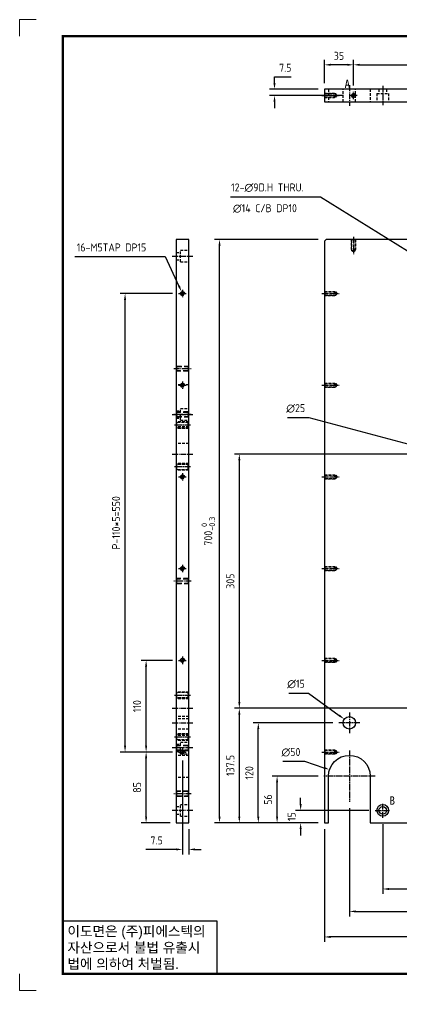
# Model space of a CAD drawing. Header units: millimetres. Extents: x 282 to 14566, y -4134 to 5341.
# Drawn here: x 3709 to 4167, y -1666 to -501 of the extents above; entities that cross this region are included whole.
import ezdxf
from ezdxf.enums import TextEntityAlignment as Align

# ---------------------------------------------------------------- set-up
doc = ezdxf.new("R2010")
doc.units = ezdxf.units.MM
for name, pattern in [('CENTER', [50.8, 31.75, -6.35, 6.35, -6.35]), ('CENTER1', [10, 7, -1, 1, -1]), ('HIDDEN', [9.525, 6.35, -3.175]), ('HIDDEN2', [4.7625, 3.175, -1.5875])]:
    doc.linetypes.add(name, pattern=pattern)
doc.layers.add('FORMAT-1', color=7, linetype='Continuous')
doc.layers.add('THIN', color=3, linetype='Continuous')
doc.styles.add('h1', font='')
doc.styles.add('HAN', font='')
doc.styles.get("Standard").update_dxf_attribs({"font": 'ISOCP.SHX', "bigfont": 'WHGTXT.SHX'})
doc.styles.get('h1').set_extended_font_data('New Gulim')
doc.styles.get('HAN').set_extended_font_data('GulimChe')
doc.dimstyles.new('PS-3', dxfattribs={"dimscale": 3, "dimtxt": 3.2, "dimasz": 2.5, "dimexe": 2, "dimexo": 2.5, "dimgap": 2, "dimtad": 1, "dimtoh": 1, "dimrnd": 0.05, "dimzin": 12, "dimdsep": 46, "dimtxsty": 'Standard', "dimcen": 0, "dimclrt": 2, "dimazin": 3, "dimtfac": 1, "dimtofl": 0, "dimtmove": 0, "dimatfit": 3, "dimfxl": 0, "dimtolj": 1, "dimtzin": 0, "dimarcsym": 0})

# ---------------------------------------------------------------- blocks, each defined once
blk = doc.blocks.new('A$C763D30CA')
at = {"color": 250, "linetype": 'CENTER1'}
for p, q in [((-303, 18), (-303, -3)), ((-153, -3), (-153, 18)), ((-3, -3), (-3, 18))]:
    blk.add_line(p, q, dxfattribs=at)
at = {"color": 250, "linetype": 'HIDDEN'}
for points in [[(-306, 15), (-305.5, 14.5), (-300.5, 14.5), (-300, 15)], [(-305.5, 14.5), (-305.5, 0.5)], [(-300.5, 0.5), (-300.5, 14.5)], [(-156, 15), (-155.5, 14.5), (-150.5, 14.5), (-150, 15)], [(-155.5, 0.5), (-155.5, 14.5)], [(-150.5, 14.5), (-150.5, 0.5)], [(-6, 15), (-5.5, 14.5), (-0.5, 14.5), (0, 15)], [(-5.5, 0.5), (-5.5, 14.5)], [(-0.5, 14.5), (-0.5, 0.5)], [(-306, 0), (-305.5, 0.5), (-300.5, 0.5), (-300, 0)], [(-156, 0), (-155.5, 0.5), (-150.5, 0.5), (-150, 0)], [(-6, 0), (-5.5, 0.5), (-0.5, 0.5), (0, 0)]]:
    blk.add_lwpolyline(points, dxfattribs=at)
at = {"layer": 'THIN', "color": 250, "linetype": 'HIDDEN'}
for points in [[(-306, 15), (-306, 0)], [(-300, 0), (-300, 15)], [(-156, 0), (-156, 15)], [(-150, 15), (-150, 0)], [(-6, 0), (-6, 15)], [(0, 15), (0, 0)]]:
    blk.add_lwpolyline(points, dxfattribs=at)
blk = doc.blocks.new('A$C4F3D6082')
at = {"linetype": 'HIDDEN2'}
for p, q in [((0, 515), (15, 515)), ((0, 465), (15, 465)), ((0, 454.5), (5, 454.5)), ((5, 457), (5, 443)), ((5, 457), (15, 457)), ((0, 445.5), (5, 445.5)), ((5, 443), (15, 443)), ((5, 362), (5, 348)), ((5, 362), (15, 362)), ((0, 359.5), (5, 359.5)), ((0, 350.5), (5, 350.5)), ((5, 348), (15, 348)), ((0, 264.5), (5, 264.5)), ((5, 253), (5, 267)), ((5, 267), (15, 267)), ((0, 255.5), (5, 255.5)), ((5, 253), (15, 253)), ((0, 169.5), (5, 169.5)), ((5, 158), (5, 172)), ((5, 172), (15, 172)), ((0, 160.5), (5, 160.5)), ((5, 158), (15, 158)), ((0, 74.5), (5, 74.5)), ((5, 63), (5, 77)), ((5, 77), (15, 77)), ((0, 65.5), (5, 65.5)), ((5, 63), (15, 63)), ((15, 55), (0, 55)), ((15, 5), (0, 5))]:
    blk.add_line(p, q, dxfattribs=at)
at = {"color": 1, "linetype": 'CENTER1'}
for p, q in [((7.5, 523), (7.5, 502.2)), ((7.5, 480.5), (7.5, 489.5)), ((12, 485), (3, 485)), ((-4, 450), (19, 450)), ((-4, 410), (19, 410)), ((-5, 375), (20, 375)), ((-4, 355), (19, 355)), ((17, 300, 0), (-2, 300, 0)), ((-4, 260), (19, 260)), ((17, 220, 0), (-2, 220, 0)), ((7.5, 180.5), (7.5, 189.5)), ((12, 185), (3, 185)), ((-4, 165), (19, 165)), ((-5, 145), (20, 145)), ((-4, 110), (19, 110)), ((-4, 70), (19, 70)), ((12, 35), (3, 35)), ((7.5, 30.5), (7.5, 39.5)), ((7.5, -3), (7.5, 17.8))]:
    blk.add_line(p, q, dxfattribs=at)
at = {"color": 2, "linetype": 'HIDDEN2'}
for p, q in [((10, 508), (5, 508)), ((9.6, 506.4), (5.4, 506.4)), ((0, 414.5), (5, 414.5)), ((5, 403), (5, 417)), ((5, 417), (15, 417)), ((0, 405.5), (5, 405.5)), ((5, 403), (15, 403)), ((15, 387.5), (0, 387.5)), ((15, 362.5), (0, 362.5)), ((15, 304, 0), (0, 304, 0)), ((14.3, 303.3, 0), (0.7, 303.3, 0)), ((15, 296, 0), (0, 296, 0)), ((15, 292.5), (0, 292.5)), ((14.3, 296.7, 0), (0.7, 296.7, 0)), ((15, 263), (0, 263)), ((15, 257), (0, 257)), ((15, 227.5), (0, 227.5)), ((15, 224, 0), (0, 224, 0)), ((14.3, 223.3, 0), (0.7, 223.3, 0)), ((15, 216, 0), (0, 216, 0)), ((14.3, 216.7, 0), (0.7, 216.7, 0)), ((15, 157.5), (0, 157.5)), ((15, 132.5), (0, 132.5)), ((5, 103), (5, 117)), ((5, 117), (15, 117)), ((0, 114.5), (5, 114.5)), ((0, 105.5), (5, 105.5)), ((5, 103), (15, 103)), ((10, 12), (5, 12)), ((9.6, 13.6), (5.4, 13.6))]:
    blk.add_line(p, q, dxfattribs=at)
at = {"color": 6, "linetype": 'CENTER1'}
for p, q in [((-5, 490), (20, 490)), ((-5, 30), (20, 30))]:
    blk.add_line(p, q, dxfattribs=at)
at = {"color": 6, "linetype": 'HIDDEN2'}
for p, q in [((15, 497.5), (0, 497.5)), ((15, 482.5), (0, 482.5)), ((15, 37.5), (0, 37.5)), ((15, 22.5), (0, 22.5))]:
    blk.add_line(p, q, dxfattribs=at)
at = {"color": 1, "linetype": 'CENTER', "ltscale": 3}
for p, q in [((7.5, 330.5), (7.5, 339.5)), ((12, 335), (3, 335))]:
    blk.add_line(p, q, dxfattribs=at)
at = {"color": 3, "linetype": 'CENTER1'}
for p, q in [((-5, 280), (20, 280)), ((-5, 240), (20, 240))]:
    blk.add_line(p, q, dxfattribs=at)
at = {"color": 3, "linetype": 'HIDDEN2'}
for p, q in [((0, 284.5), (5, 284.5)), ((5, 273), (5, 287)), ((5, 287), (15, 287)), ((0, 275.5), (5, 275.5)), ((5, 273), (15, 273)), ((5, 233), (5, 247)), ((5, 247), (15, 247)), ((0, 244.5), (5, 244.5)), ((0, 235.5), (5, 235.5)), ((5, 233), (15, 233))]:
    blk.add_line(p, q, dxfattribs=at)
at = {"color": 30}
blk.add_lwpolyline([(0, 0), (0, 520), (15, 520), (15, 0)], close=True, dxfattribs=at)
at = {"color": 2, "linetype": 'HIDDEN2'}
for points in [[(5.4, 507.2), (5, 508), (5, 520)], [(10, 520), (9.6, 519.6), (5.4, 519.6), (5, 520)], [(9.6, 519.6), (9.6, 506.4), (7.5, 505.2), (5.4, 506.4), (5.4, 519.6)], [(10, 520), (10, 508), (9.6, 507.2)], [(5.4, 12.7), (5, 12), (5, 0)], [(9.6, 0.4), (9.6, 13.6), (7.5, 14.8), (5.4, 13.6), (5.4, 0.4)], [(10, 0), (10, 12), (9.6, 12.7)], [(10, 0), (9.6, 0.4), (5.4, 0.4), (5, 0)]]:
    blk.add_lwpolyline(points, dxfattribs=at)
at = {"color": 2, "linetype": 'HIDDEN2', "elevation": 0}
for points in [[(0, 296), (0.7, 296.7), (0.7, 303.3), (0, 304)], [(15, 296), (14.3, 296.7), (14.3, 303.3), (15, 304)], [(0, 216), (0.7, 216.7), (0.7, 223.3), (0, 224)], [(15, 216), (14.3, 216.7), (14.3, 223.3), (15, 224)]]:
    blk.add_lwpolyline(points, dxfattribs=at)
at = {"color": 3}
for centre in [(7.5, 485), (7.5, 335), (7.5, 185), (7.5, 35)]:
    blk.add_circle(centre, 2.1, dxfattribs=at)
for centre in [(7.5, 485), (7.5, 335), (7.5, 185), (7.5, 35)]:
    blk.add_arc(centre, 2.5, 345.409, 285.034)
at = {"xscale": -1, "rotation": 90}
blk.add_blockref('A$C763D30CA', (15, 107), dxfattribs=at)
at = {"color": 2, "style": 'HAN'}
for p in [(-1.5, 489.3), (-1.5, 339.3), (-1.5, 189.3), (-1.5, 39.3)]:
    blk.add_text('A', height=10, rotation=90, dxfattribs=at).set_placement(p)
blk = doc.blocks.new('*D1329')
at = {"color": 0, "lineweight": -2, "ltscale": 10}
for p, q in [((3961.9, -713.3), (4069.9, -713.3)), ((4069.9, -713.3), (4174.4, -778.2))]:
    blk.add_line(p, q, dxfattribs=at)
at = {"color": 0, "ltscale": 10}
blk.add_solid([(4175.1, -777.1), (4173.8, -779.2), (4180.8, -782.1)], dxfattribs=at)
at = {"layer": 'DEFPOINTS', "color": 0, "ltscale": 10}
for p in [(4180.8, -782.1), (4188.5, -786.9)]:
    blk.add_point(p, dxfattribs=at)
at = {"color": 2, "ltscale": 10, "insert": (4006.3, -702.4), "char_height": 9.6, "attachment_point": 5}
blk.add_mtext('\\A1;12-∅9D.H THRU.', dxfattribs=at)
blk = doc.blocks.new('*D1332')
at = {"color": 0, "lineweight": -2, "ltscale": 10}
for p, q in [((4144.6, -1466), (4144.6, -1549.8)), ((4524.6, -1466), (4524.6, -1549.8)), ((4152.1, -1543.8), (4517.1, -1543.8))]:
    blk.add_line(p, q, dxfattribs=at)
at = {"color": 0, "ltscale": 10}
for points in [[(4152.1, -1542.6), (4152.1, -1545.1), (4144.6, -1543.8)], [(4517.1, -1542.6), (4517.1, -1545.1), (4524.6, -1543.8)]]:
    blk.add_solid(points, dxfattribs=at)
at = {"layer": 'DEFPOINTS', "color": 0, "ltscale": 10}
for p in [(4144.6, -1458.5), (4524.6, -1458.5), (4524.6, -1543.8)]:
    blk.add_point(p, dxfattribs=at)
at = {"color": 2, "ltscale": 10, "insert": (4334.6, -1533), "char_height": 9.6, "attachment_point": 5}
blk.add_mtext('\\A1;380', dxfattribs=at)
blk = doc.blocks.new('*D1333')
at = {"color": 0, "lineweight": -2, "ltscale": 10}
for p, q in [((4074.6, -1472), (4074.6, -1607.4)), ((4594.6, -1472), (4594.6, -1607.4)), ((4587.1, -1601.4), (4082.1, -1601.4))]:
    blk.add_line(p, q, dxfattribs=at)
at = {"color": 0, "ltscale": 10}
for points in [[(4082.1, -1600.1), (4082.1, -1602.6), (4074.6, -1601.4)], [(4587.1, -1600.1), (4587.1, -1602.6), (4594.6, -1601.4)]]:
    blk.add_solid(points, dxfattribs=at)
at = {"layer": 'DEFPOINTS', "color": 0, "ltscale": 10}
for p in [(4074.6, -1464.5), (4594.6, -1464.5), (4074.6, -1601.4)]:
    blk.add_point(p, dxfattribs=at)
at = {"color": 2, "ltscale": 10, "insert": (4334.6, -1587.9), "char_height": 9.6, "attachment_point": 5}
blk.add_mtext('\\A1;520{\\H6.720000;\\S 0^ -0.3;}', dxfattribs=at)
blk = doc.blocks.new('*D1334')
at = {"color": 0, "lineweight": -2, "ltscale": 10}
for p, q in [((4046.1, -1442), (4046.1, -1434.5)), ((4128.1, -1449.5), (4040.1, -1449.5)), ((4067.1, -1464.5), (4040.1, -1464.5)), ((4046.1, -1472), (4046.1, -1479.5))]:
    blk.add_line(p, q, dxfattribs=at)
at = {"color": 0, "ltscale": 10}
for points in [[(4044.9, -1442), (4047.4, -1442), (4046.1, -1449.5)], [(4044.9, -1472), (4047.4, -1472), (4046.1, -1464.5)]]:
    blk.add_solid(points, dxfattribs=at)
at = {"layer": 'DEFPOINTS', "color": 0, "ltscale": 10}
for p in [(4135.6, -1449.5), (4046.1, -1464.5), (4074.6, -1464.5)]:
    blk.add_point(p, dxfattribs=at)
at = {"color": 2, "ltscale": 10, "insert": (4035.3, -1457), "char_height": 9.6, "attachment_point": 5, "rotation": 90}
blk.add_mtext('\\A1;15', dxfattribs=at)
blk = doc.blocks.new('*D1335')
at = {"color": 0, "lineweight": -2, "ltscale": 10}
for p, q in [((4067.1, -1408.5), (4011.9, -1408.5)), ((4017.9, -1457), (4017.9, -1416)), ((4067.1, -1464.5), (4011.9, -1464.5))]:
    blk.add_line(p, q, dxfattribs=at)
at = {"color": 0, "ltscale": 10}
for points in [[(4016.6, -1416), (4019.1, -1416), (4017.9, -1408.5)], [(4016.6, -1457), (4019.1, -1457), (4017.9, -1464.5)]]:
    blk.add_solid(points, dxfattribs=at)
at = {"layer": 'DEFPOINTS', "color": 0, "ltscale": 10}
for p in [(4017.9, -1408.5), (4074.6, -1408.5), (4074.6, -1464.5)]:
    blk.add_point(p, dxfattribs=at)
at = {"color": 2, "ltscale": 10, "insert": (4007.1, -1436.5), "char_height": 9.6, "attachment_point": 5, "rotation": 90}
blk.add_mtext('\\A1;56', dxfattribs=at)
blk = doc.blocks.new('*D1336')
at = {"color": 0, "lineweight": -2, "ltscale": 10}
for p, q in [((4084.6, -1344.5), (3989.3, -1344.5)), ((3995.3, -1457), (3995.3, -1352)), ((4067.1, -1464.5), (3989.3, -1464.5))]:
    blk.add_line(p, q, dxfattribs=at)
at = {"color": 0, "ltscale": 10}
for points in [[(3994.1, -1352), (3996.6, -1352), (3995.3, -1344.5)], [(3994.1, -1457), (3996.6, -1457), (3995.3, -1464.5)]]:
    blk.add_solid(points, dxfattribs=at)
at = {"layer": 'DEFPOINTS', "color": 0, "ltscale": 10}
for p in [(3995.3, -1344.5), (4092.1, -1344.5), (4074.6, -1464.5)]:
    blk.add_point(p, dxfattribs=at)
at = {"color": 2, "ltscale": 10, "insert": (3984.5, -1404.5), "char_height": 9.6, "attachment_point": 5, "rotation": 90}
blk.add_mtext('\\A1;120', dxfattribs=at)
blk = doc.blocks.new('*D1337')
at = {"color": 0, "lineweight": -2, "ltscale": 10}
for p, q in [((4194.6, -1327), (3966.6, -1327)), ((3972.6, -1457), (3972.6, -1334.5)), ((4067.1, -1464.5), (3966.6, -1464.5))]:
    blk.add_line(p, q, dxfattribs=at)
at = {"color": 0, "ltscale": 10}
for points in [[(3971.3, -1334.5), (3973.8, -1334.5), (3972.6, -1327)], [(3971.3, -1457), (3973.8, -1457), (3972.6, -1464.5)]]:
    blk.add_solid(points, dxfattribs=at)
at = {"layer": 'DEFPOINTS', "color": 0, "ltscale": 10}
for p in [(3972.6, -1327), (4202.1, -1327), (4074.6, -1464.5)]:
    blk.add_point(p, dxfattribs=at)
at = {"color": 2, "ltscale": 10, "insert": (3961.8, -1395.7), "char_height": 9.6, "attachment_point": 5, "rotation": 90}
blk.add_mtext('\\A1;137.5', dxfattribs=at)
blk = doc.blocks.new('*D1338')
at = {"color": 0, "lineweight": -2, "ltscale": 10}
for p, q in [((4067.1, -764.5), (3942.8, -764.5)), ((3948.8, -1457), (3948.8, -772)), ((4067.1, -1464.5), (3942.8, -1464.5))]:
    blk.add_line(p, q, dxfattribs=at)
at = {"color": 0, "ltscale": 10}
for points in [[(3947.6, -772), (3950.1, -772), (3948.8, -764.5)], [(3947.6, -1457), (3950.1, -1457), (3948.8, -1464.5)]]:
    blk.add_solid(points, dxfattribs=at)
at = {"layer": 'DEFPOINTS', "color": 0, "ltscale": 10}
for p in [(3948.8, -764.5), (4074.6, -764.5), (4074.6, -1464.5)]:
    blk.add_point(p, dxfattribs=at)
at = {"color": 2, "ltscale": 10, "insert": (3935.3, -1114.5), "char_height": 9.6, "attachment_point": 5, "rotation": 90}
blk.add_mtext('\\A1;700{\\H6.720000;\\S 0^ -0.3;}', dxfattribs=at)
blk = doc.blocks.new('*D1339')
at = {"color": 0, "lineweight": -2, "ltscale": 10}
for p, q in [((4104.6, -1446.8), (4104.6, -1576.7)), ((4564.6, -1446.8), (4564.6, -1576.7)), ((4112.1, -1570.7), (4557.1, -1570.7))]:
    blk.add_line(p, q, dxfattribs=at)
at = {"color": 0, "ltscale": 10}
for points in [[(4112.1, -1569.5), (4112.1, -1572), (4104.6, -1570.7)], [(4557.1, -1569.5), (4557.1, -1572), (4564.6, -1570.7)]]:
    blk.add_solid(points, dxfattribs=at)
at = {"layer": 'DEFPOINTS', "color": 0, "ltscale": 10}
for p in [(4104.6, -1439.3), (4564.6, -1439.3), (4564.6, -1570.7)]:
    blk.add_point(p, dxfattribs=at)
at = {"color": 2, "ltscale": 10, "insert": (4334.6, -1559.9), "char_height": 9.6, "attachment_point": 5}
blk.add_mtext('\\A1;460', dxfattribs=at)
blk = doc.blocks.new('*D1341')
at = {"color": 0, "lineweight": -2, "ltscale": 10}
for p, q in [((4024.9, -1390.6), (4050.7, -1390.6)), ((4050.7, -1390.6), (4073.8, -1398.3))]:
    blk.add_line(p, q, dxfattribs=at)
at = {"color": 0, "ltscale": 10}
blk.add_solid([(4074.2, -1397.1), (4073.4, -1399.5), (4080.9, -1400.6)], dxfattribs=at)
at = {"layer": 'DEFPOINTS', "color": 0, "ltscale": 10}
for p in [(4080.9, -1400.6), (4128.4, -1416.4)]:
    blk.add_point(p, dxfattribs=at)
at = {"color": 2, "ltscale": 10, "insert": (4034.5, -1379.8), "char_height": 9.6, "attachment_point": 5}
blk.add_mtext('\\A1;∅50', dxfattribs=at)
blk = doc.blocks.new('*D1342')
at = {"color": 0, "lineweight": -2, "ltscale": 10}
for p, q in [((4031.8, -1308.7), (4055.5, -1308.7)), ((4055.5, -1308.7), (4092.5, -1335.7))]:
    blk.add_line(p, q, dxfattribs=at)
at = {"color": 0, "ltscale": 10}
blk.add_solid([(4093.2, -1334.7), (4091.8, -1336.7), (4098.5, -1340.1)], dxfattribs=at)
at = {"layer": 'DEFPOINTS', "color": 0, "ltscale": 10}
for p in [(4098.5, -1340.1), (4110.7, -1348.9)]:
    blk.add_point(p, dxfattribs=at)
at = {"color": 2, "ltscale": 10, "insert": (4040.6, -1297.9), "char_height": 9.6, "attachment_point": 5}
blk.add_mtext('\\A1;∅15', dxfattribs=at)
blk = doc.blocks.new('*D1343')
at = {"color": 0, "lineweight": -2}
for p, q in [((4194.6, -1022), (3966.6, -1022)), ((3972.6, -1319.5), (3972.6, -1029.5)), ((4194.6, -1327), (3966.6, -1327))]:
    blk.add_line(p, q, dxfattribs=at)
at = {"color": 0}
for points in [[(3971.3, -1029.5), (3973.8, -1029.5), (3972.6, -1022)], [(3971.3, -1319.5), (3973.8, -1319.5), (3972.6, -1327)]]:
    blk.add_solid(points, dxfattribs=at)
at = {"layer": 'DEFPOINTS', "color": 0}
for p in [(3972.6, -1022), (4202.1, -1022), (4202.1, -1327)]:
    blk.add_point(p, dxfattribs=at)
at = {"color": 2, "insert": (3961.8, -1174.5), "char_height": 9.6, "attachment_point": 5, "rotation": 90}
blk.add_mtext('\\A1;305', dxfattribs=at)
blk = doc.blocks.new('*D1358')
at = {"color": 0, "lineweight": -2}
for p, q in [((4030.4, -978), (4056, -978)), ((4056, -978), (4200.3, -1016.8))]:
    blk.add_line(p, q, dxfattribs=at)
at = {"color": 0}
blk.add_solid([(4200.6, -1015.6), (4200, -1018), (4207.6, -1018.7)], dxfattribs=at)
at = {"layer": 'DEFPOINTS', "color": 0}
for p in [(4207.6, -1018.7), (4231.7, -1025.2)]:
    blk.add_point(p, dxfattribs=at)
at = {"color": 2, "insert": (4040.2, -967.2), "char_height": 9.6, "attachment_point": 5}
blk.add_mtext('\\A1;∅25', dxfattribs=at)
blk = doc.blocks.new('*D1360')
at = {"color": 0, "lineweight": -2, "ltscale": 10}
for p, q in [((4074.6, -576.8), (4074.6, -549)), ((4102.1, -555), (4082.1, -555)), ((4109.6, -579.8), (4109.6, -549))]:
    blk.add_line(p, q, dxfattribs=at)
at = {"color": 0, "ltscale": 10}
for points in [[(4082.1, -553.7), (4082.1, -556.2), (4074.6, -555)], [(4102.1, -553.7), (4102.1, -556.2), (4109.6, -555)]]:
    blk.add_solid(points, dxfattribs=at)
at = {"layer": 'DEFPOINTS', "color": 0, "ltscale": 10}
for p in [(4074.6, -555), (4074.6, -584.3), (4109.6, -587.3)]:
    blk.add_point(p, dxfattribs=at)
at = {"color": 2, "ltscale": 10, "insert": (4092.1, -544.2), "char_height": 9.6, "attachment_point": 5}
blk.add_mtext('\\A1;35', dxfattribs=at)
blk = doc.blocks.new('*D1361')
at = {"color": 0, "lineweight": -2, "ltscale": 10}
for p, q in [((4109.6, -579.8), (4109.6, -549)), ((4117.1, -555), (4252.1, -555)), ((4259.6, -579.8), (4259.6, -549))]:
    blk.add_line(p, q, dxfattribs=at)
at = {"color": 0, "ltscale": 10}
for points in [[(4117.1, -553.7), (4117.1, -556.2), (4109.6, -555)], [(4252.1, -553.7), (4252.1, -556.2), (4259.6, -555)]]:
    blk.add_solid(points, dxfattribs=at)
at = {"layer": 'DEFPOINTS', "color": 0, "ltscale": 10}
for p in [(4259.6, -555), (4109.6, -587.3), (4259.6, -587.3)]:
    blk.add_point(p, dxfattribs=at)
at = {"color": 2, "ltscale": 10, "insert": (4184.6, -544.2), "char_height": 9.6, "attachment_point": 5}
blk.add_mtext('\\A1;150', dxfattribs=at)
blk = doc.blocks.new('*D1364')
at = {"color": 0, "lineweight": -2, "ltscale": 10}
for p, q in [((4014.8, -576.8), (4014.8, -569.3)), ((4014.8, -569.3), (4034.6, -569.3)), ((4067.1, -584.3), (4008.8, -584.3)), ((4097.5, -591.8), (4008.8, -591.8)), ((4014.8, -599.3), (4014.8, -606.8))]:
    blk.add_line(p, q, dxfattribs=at)
at = {"color": 0, "ltscale": 10}
for points in [[(4013.5, -576.8), (4016, -576.8), (4014.8, -584.3)], [(4013.5, -599.3), (4016, -599.3), (4014.8, -591.8)]]:
    blk.add_solid(points, dxfattribs=at)
at = {"layer": 'DEFPOINTS', "color": 0, "ltscale": 10}
for p in [(4014.8, -584.3), (4074.6, -584.3), (4105, -591.8)]:
    blk.add_point(p, dxfattribs=at)
at = {"color": 2, "ltscale": 10, "insert": (4027.7, -558.5), "char_height": 9.6, "attachment_point": 5}
blk.add_mtext('\\A1;7.5', dxfattribs=at)
blk = doc.blocks.new('A$C0FF213CF')
at = {"color": 250, "linetype": 'CENTER1'}
for p, q in [((18, 513), (-3, 513)), ((-3, 458), (18, 458)), ((-3, 258), (18, 258)), ((-3, 58), (18, 58)), ((-3, 3), (18, 3))]:
    blk.add_line(p, q, dxfattribs=at)
at = {"color": 250, "linetype": 'HIDDEN'}
for points in [[(0, 516), (0.5, 515.5), (0.5, 510.5), (0, 510)], [(14.5, 515.5), (0.5, 515.5)], [(15, 516), (14.5, 515.5), (14.5, 510.5), (15, 510)], [(0.5, 510.5), (14.5, 510.5)], [(0, 461), (0.5, 460.5), (0.5, 455.5), (0, 455)], [(0.5, 460.5), (14.5, 460.5)], [(14.5, 455.5), (0.5, 455.5)], [(15, 461), (14.5, 460.5), (14.5, 455.5), (15, 455)], [(0, 261), (0.5, 260.5), (0.5, 255.5), (0, 255)], [(0.5, 260.5), (14.5, 260.5)], [(15, 261), (14.5, 260.5), (14.5, 255.5), (15, 255)], [(14.5, 255.5), (0.5, 255.5)], [(0, 61), (0.5, 60.5), (0.5, 55.5), (0, 55)], [(0.5, 60.5), (14.5, 60.5)], [(15, 61), (14.5, 60.5), (14.5, 55.5), (15, 55)], [(14.5, 55.5), (0.5, 55.5)], [(0, 6), (0.5, 5.5), (0.5, 0.5), (0, 0)], [(0.5, 5.5), (14.5, 5.5)], [(14.5, 0.5), (0.5, 0.5)], [(15, 6), (14.5, 5.5), (14.5, 0.5), (15, 0)]]:
    blk.add_lwpolyline(points, dxfattribs=at)
at = {"layer": 'THIN', "color": 250, "linetype": 'HIDDEN'}
for points in [[(15, 516), (0, 516)], [(0, 510), (15, 510)], [(0, 461), (15, 461)], [(15, 455), (0, 455)], [(0, 261), (15, 261)], [(15, 255), (0, 255)], [(0, 61), (15, 61)], [(15, 55), (0, 55)], [(0, 6), (15, 6)], [(15, 0), (0, 0)]]:
    blk.add_lwpolyline(points, dxfattribs=at)
blk = doc.blocks.new('A$C39255369')
at = {"color": 1, "linetype": 'CENTER1'}
for p, q in [((-16.3, 0), (2.7, 0)), ((-16.3, -50), (2.7, -50)), ((-16.3, -324), (2.7, -324)), ((-16.3, -374), (2.7, -374))]:
    blk.add_line(p, q, dxfattribs=at)
at = {"color": 2, "linetype": 'HIDDEN2'}
for p, q in [((-14.3, 4), (0.7, 4)), ((-13.6, 3.3), (0, 3.3)), ((-14.3, -4), (0.7, -4)), ((-13.6, -3.3), (0, -3.3)), ((-14.3, -46), (0.7, -46)), ((-14.3, -54), (0.7, -54)), ((-13.6, -46.7), (0, -46.7)), ((-13.6, -53.3), (0, -53.3)), ((-14.3, -320), (0.7, -320)), ((-13.6, -320.7), (0, -320.7)), ((-14.3, -328), (0.7, -328)), ((-13.6, -327.3), (0, -327.3)), ((-14.3, -370), (0.7, -370)), ((-13.6, -370.7), (0, -370.7)), ((-14.3, -378), (0.7, -378)), ((-13.6, -377.3), (0, -377.3))]:
    blk.add_line(p, q, dxfattribs=at)
for points in [[(-14.3, -4), (-13.6, -3.3), (-13.6, 3.3), (-14.3, 4)], [(0.7, -4), (0, -3.3), (0, 3.3), (0.7, 4)], [(-14.3, -54), (-13.6, -53.3), (-13.6, -46.7), (-14.3, -46)], [(0.7, -54), (0, -53.3), (0, -46.7), (0.7, -46)], [(-14.3, -328), (-13.6, -327.3), (-13.6, -320.7), (-14.3, -320)], [(0.7, -328), (0, -327.3), (0, -320.7), (0.7, -320)], [(-14.3, -378), (-13.6, -377.3), (-13.6, -370.7), (-14.3, -370)], [(0.7, -378), (0, -377.3), (0, -370.7), (0.7, -370)]]:
    blk.add_lwpolyline(points, dxfattribs=at)
blk = doc.blocks.new('A$C77847B16')
at = {"color": 1, "linetype": 'CENTER1'}
for p, q in [((5, 665), (-20, 665)), ((-2.9, 620), (-12.1, 620)), ((-7.5, 624.6), (-7.5, 615.4)), ((-7.5, 514.6), (-7.5, 505.4)), ((-2.9, 510), (-12.1, 510)), ((5, 427.5), (-20, 427.5)), ((-2.9, 400), (-12.1, 400)), ((-7.5, 404.6), (-7.5, 395.4)), ((-7.5, 294.6), (-7.5, 285.4)), ((-2.9, 290), (-12.1, 290)), ((-2.9, 180), (-12.1, 180)), ((-7.5, 184.6), (-7.5, 175.4)), ((5, 122.5), (-20, 122.5)), ((-2.9, 70), (-12.1, 70)), ((-7.5, 74.6), (-7.5, 65.4)), ((-20, 0), (5, 0))]:
    blk.add_line(p, q, dxfattribs=at)
at = {"color": 2, "linetype": 'HIDDEN2'}
for p, q in [((-5, 672), (-15, 672)), ((-5, 658), (-5, 672)), ((0, 669.5), (-5, 669.5)), ((-5, 658), (-15, 658)), ((0, 660.5), (-5, 660.5)), ((-15, 510.5), (0, 510.5)), ((-15, 460), (0, 460)), ((-15, 440), (0, 440)), ((-15, 415), (0, 415)), ((-15, 135), (0, 135)), ((-15, 110), (0, 110)), ((-15, 90), (0, 90)), ((-15, 66), (0, 66)), ((-15, 39.5), (0, 39.5))]:
    blk.add_line(p, q, dxfattribs=at)
at = {"color": 3, "linetype": 'HIDDEN2'}
for p, q in [((-5, 482, 0), (-15, 482, 0)), ((-5, 468, 0), (-5, 482, 0)), ((0, 479.5, 0), (-5, 479.5, 0)), ((-5, 468, 0), (-15, 468, 0)), ((0, 470.5, 0), (-5, 470.5, 0)), ((-5, 82, 0), (-15, 82, 0)), ((-5, 68, 0), (-5, 82, 0)), ((0, 79.5, 0), (-5, 79.5, 0)), ((0, 70.5, 0), (-5, 70.5, 0)), ((-5, 68, 0), (-15, 68, 0))]:
    blk.add_line(p, q, dxfattribs=at)
at = {"color": 3, "linetype": 'CENTER1'}
for p, q in [((5, 475, 0), (-20, 475, 0)), ((-20, 75, 0), (5, 75, 0))]:
    blk.add_line(p, q, dxfattribs=at)
at = {"color": 6, "linetype": 'CENTER1'}
blk.add_line((5, 105), (-20, 105), dxfattribs=at)
at = {"color": 6, "linetype": 'HIDDEN2'}
for p, q in [((-15, 112.5), (0, 112.5)), ((-15, 97.5), (0, 97.5))]:
    blk.add_line(p, q, dxfattribs=at)
at = {"linetype": 'HIDDEN2'}
for p, q in [((-5, 7), (-15, 7)), ((-5, -7), (-5, 7)), ((0, 4.5), (-5, 4.5)), ((-5, -7), (-15, -7)), ((0, -4.5), (-5, -4.5))]:
    blk.add_line(p, q, dxfattribs=at)
at = {"color": 30}
blk.add_lwpolyline([(0, 685), (0, -15), (-15, -15), (-15, 685)], close=True, dxfattribs=at)
at = {"color": 3}
for centre in [(-7.5, 620), (-7.5, 510), (-7.5, 400), (-7.5, 290), (-7.5, 180), (-7.5, 70)]:
    blk.add_circle(centre, 2.1, dxfattribs=at)
for centre in [(-7.5, 620), (-7.5, 510), (-7.5, 400), (-7.5, 290), (-7.5, 180), (-7.5, 70)]:
    blk.add_arc(centre, 2.5, 255.409, 195.034)
for name, p in [('A$C0FF213CF', (-15, 17)), ('A$C39255369', (-0.7, 462))]:
    blk.add_blockref(name, p)
blk = doc.blocks.new('*D1368')
at = {"color": 0, "lineweight": -2, "ltscale": 10}
for p, q in [((3892.3, -1379.5), (3854.7, -1379.5)), ((3860.7, -1457), (3860.7, -1387)), ((3889.4, -1464.5), (3854.7, -1464.5))]:
    blk.add_line(p, q, dxfattribs=at)
at = {"color": 0, "ltscale": 10}
for points in [[(3859.5, -1387), (3862, -1387), (3860.7, -1379.5)], [(3859.5, -1457), (3862, -1457), (3860.7, -1464.5)]]:
    blk.add_solid(points, dxfattribs=at)
at = {"layer": 'DEFPOINTS', "color": 0, "ltscale": 10}
for p in [(3860.7, -1379.5), (3899.8, -1379.5), (3896.9, -1464.5)]:
    blk.add_point(p, dxfattribs=at)
at = {"color": 2, "ltscale": 10, "insert": (3849.9, -1422), "char_height": 9.6, "attachment_point": 5, "rotation": 90}
blk.add_mtext('\\A1;85', dxfattribs=at)
blk = doc.blocks.new('*D1369')
at = {"color": 0, "lineweight": -2, "ltscale": 10}
for p, q in [((3892.3, -1269.5), (3854.7, -1269.5)), ((3860.7, -1372), (3860.7, -1277)), ((3892.3, -1379.5), (3854.7, -1379.5))]:
    blk.add_line(p, q, dxfattribs=at)
at = {"color": 0, "ltscale": 10}
for points in [[(3859.5, -1277), (3862, -1277), (3860.7, -1269.5)], [(3859.5, -1372), (3862, -1372), (3860.7, -1379.5)]]:
    blk.add_solid(points, dxfattribs=at)
at = {"layer": 'DEFPOINTS', "color": 0, "ltscale": 10}
for p in [(3860.7, -1269.5), (3899.8, -1269.5), (3899.8, -1379.5)]:
    blk.add_point(p, dxfattribs=at)
at = {"color": 2, "ltscale": 10, "insert": (3849.9, -1324.5), "char_height": 9.6, "attachment_point": 5, "rotation": 90}
blk.add_mtext('\\A1;110', dxfattribs=at)
blk = doc.blocks.new('*D1370')
at = {"color": 0, "lineweight": -2, "ltscale": 10}
for p, q in [((3892.3, -829.5), (3829.5, -829.5)), ((3835.5, -1372), (3835.5, -837)), ((3892.3, -1379.5), (3829.5, -1379.5))]:
    blk.add_line(p, q, dxfattribs=at)
at = {"color": 0, "ltscale": 10}
for points in [[(3834.2, -837), (3836.7, -837), (3835.5, -829.5)], [(3834.2, -1372), (3836.7, -1372), (3835.5, -1379.5)]]:
    blk.add_solid(points, dxfattribs=at)
at = {"layer": 'DEFPOINTS', "color": 0, "ltscale": 10}
for p in [(3835.5, -829.5), (3899.8, -829.5), (3899.8, -1379.5)]:
    blk.add_point(p, dxfattribs=at)
at = {"color": 2, "ltscale": 10, "insert": (3824.7, -1104.5), "char_height": 9.6, "attachment_point": 5, "rotation": 90}
blk.add_mtext('\\A1;P-110*5=550', dxfattribs=at)
blk = doc.blocks.new('*D1371')
at = {"color": 0, "lineweight": -2, "ltscale": 10}
for p, q in [((3904.4, -1389.5), (3904.4, -1502.4)), ((3911.9, -1472), (3911.9, -1502.4)), ((3896.9, -1496.4), (3860.4, -1496.4)), ((3919.4, -1496.4), (3926.9, -1496.4))]:
    blk.add_line(p, q, dxfattribs=at)
at = {"color": 0, "ltscale": 10}
for points in [[(3896.9, -1495.1), (3896.9, -1497.6), (3904.4, -1496.4)], [(3919.4, -1495.1), (3919.4, -1497.6), (3911.9, -1496.4)]]:
    blk.add_solid(points, dxfattribs=at)
at = {"layer": 'DEFPOINTS', "color": 0, "ltscale": 10}
for p in [(3904.4, -1382), (3911.9, -1464.5), (3911.9, -1496.4)]:
    blk.add_point(p, dxfattribs=at)
at = {"color": 2, "ltscale": 10, "insert": (3873.3, -1485.6), "char_height": 9.6, "attachment_point": 5}
blk.add_mtext('\\A1;7.5', dxfattribs=at)
blk = doc.blocks.new('*D1372')
at = {"color": 0, "lineweight": -2, "ltscale": 10}
for p, q in [((3775.1, -784.9), (3883.6, -784.9)), ((3883.6, -784.9), (3900.1, -820.4))]:
    blk.add_line(p, q, dxfattribs=at)
at = {"color": 0, "ltscale": 10}
blk.add_solid([(3901.3, -819.9), (3899, -821), (3903.3, -827.2)], dxfattribs=at)
at = {"layer": 'DEFPOINTS', "color": 0, "ltscale": 10}
for p in [(3903.3, -827.2), (3905.4, -831.8)]:
    blk.add_point(p, dxfattribs=at)
at = {"color": 2, "ltscale": 10, "insert": (3819.2, -774.1), "char_height": 9.6, "attachment_point": 5}
blk.add_mtext('\\A1;16-M5TAP DP15', dxfattribs=at)
blk = doc.blocks.new('t3')
for p, q in [((0, 15.88), (46.25, 15.88)), ((0, 15.88), (0, 0)), ((46.25, 15.88), (46.25, 0)), ((0, 0), (46.25, 0))]:
    blk.add_line(p, q)
at = {"color": 1, "style": 'h1'}
for s, p in [('이도면은 (주)피에스텍의', (1.4, 11.29)), ('자산으로서 불법 유출시', (1.4, 6.41)), ('법에 의하여 처벌됨.', (1.4, 1.52))]:
    blk.add_text(s, height=3, dxfattribs=at).set_placement(p)
blk = doc.blocks.new('format-3')
at = {"color": 3, "lineweight": 9}
for p, q in [((0, 286.3), (0, 291.3)), ((5, 291.3), (0, 291.3)), ((0, 5), (0, 0)), ((5, 0), (0, 0))]:
    blk.add_line(p, q, dxfattribs=at)
at = {"layer": 'FORMAT-1', "const_width": 0.7}
blk.add_lwpolyline([(13, 5), (13, 286.3), (414.5, 286.3), (414.5, 5)], close=True, dxfattribs=at)
blk.add_blockref('t3', (13, 5))
at = {"style": 'HAN'}
for tag, height, p in [('MODEL-NAME', 3, (386.1, 31.53)), ('SCALE', 2.7, (320.81, 26.29)), ('PART-NAME', 3, (386.1, 26.29)), ('DRA-BY', 3, (260.72, 19.44)), ('CH-BY', 3, (277.21, 19.44)), ('APP-BY', 3, (293.7, 19.44)), ('PART-NO', 3, (386.1, 21.01)), ('CH-DATE', 2.5, (277.21, 7.47)), ('관련업체', 3, (333.52, 9.26)), ('DRA-DATE', 2.5, (260.72, 7.47)), ('APP-DATE', 2.5, (293.7, 7.47))]:
    blk.add_attdef(tag, text='', height=height, dxfattribs=at).set_placement(p, align=Align.MIDDLE_CENTER)

msp = doc.modelspace()

# ---------------------------------------------------------------- linework, layer by layer
at = {"color": 1, "linetype": 'CENTER1'}
for p, q in [((4109.627, -761.495), (4109.627, -782.288)), ((4071.627, -829.495), (4092.42, -829.495)), ((4071.627, -939.495), (4092.42, -939.495)), ((4071.627, -1049.495), (4092.42, -1049.495)), ((4071.627, -1159.495), (4092.42, -1159.495)), ((4071.627, -1269.495), (4092.42, -1269.495)), ((4104.61, -1331.995), (4104.61, -1356.995)), ((4117.11, -1344.495), (4092.11, -1344.495)), ((4071.627, -1379.495), (4092.42, -1379.495)), ((4104.627, -1377.697), (4104.627, -1439.292)), ((4135.425, -1408.495), (4073.829, -1408.495)), ((4144.627, -1458.495), (4144.627, -1440.495)), ((4135.627, -1449.495), (4153.627, -1449.495))]:
    msp.add_line(p, q, dxfattribs=at)
at = {"color": 2, "linetype": 'HIDDEN2'}
for p, q in [((4112.127, -776.495), (4107.127, -776.495)), ((4111.694, -778.095), (4107.56, -778.095)), ((4086.627, -826.995), (4086.627, -831.995)), ((4088.227, -827.428), (4088.227, -831.562)), ((4086.627, -936.995), (4086.627, -941.995)), ((4088.227, -937.428), (4088.227, -941.562)), ((4086.627, -1046.995), (4086.627, -1051.995)), ((4088.227, -1047.428), (4088.227, -1051.562)), ((4086.627, -1156.995), (4086.627, -1161.995)), ((4088.227, -1157.428), (4088.227, -1161.562)), ((4086.627, -1266.995), (4086.627, -1271.995)), ((4088.227, -1267.428), (4088.227, -1271.562)), ((4086.627, -1376.995), (4086.627, -1381.995)), ((4088.227, -1377.428), (4088.227, -1381.562))]:
    msp.add_line(p, q, dxfattribs=at)
at = {"color": 30}
msp.add_lwpolyline([(4129.627, -1408.495), (4129.627, -1464.495), (4539.627, -1464.495), (4539.627, -1408.495, -1), (4589.627, -1408.495), (4589.627, -1464.495), (4594.627, -1464.495), (4594.627, -766.495), (4592.627, -764.495), (4076.627, -764.495), (4074.627, -766.495), (4074.627, -1464.495), (4079.627, -1464.495), (4079.627, -1408.495, -1)], format="xyb", close=True, dxfattribs=at)
at = {"color": 2, "linetype": 'HIDDEN2'}
for points in [[(4107.56, -777.245), (4107.127, -776.495), (4107.127, -764.495)], [(4112.127, -764.495), (4111.694, -764.928), (4107.56, -764.928), (4107.127, -764.495)], [(4111.694, -764.928), (4111.694, -778.095), (4109.627, -779.288), (4107.56, -778.095), (4107.56, -764.928)], [(4112.127, -764.495), (4112.127, -776.495), (4111.694, -777.245)], [(4074.627, -826.995), (4086.627, -826.995), (4087.377, -827.428)], [(4074.627, -826.995), (4075.06, -827.428), (4075.06, -831.562), (4074.627, -831.995)], [(4087.377, -831.562), (4086.627, -831.995), (4074.627, -831.995)], [(4075.06, -827.428), (4088.227, -827.428), (4089.42, -829.495), (4088.227, -831.562), (4075.06, -831.562)], [(4074.627, -936.995), (4086.627, -936.995), (4087.377, -937.428)], [(4074.627, -936.995), (4075.06, -937.428), (4075.06, -941.562), (4074.627, -941.995)], [(4087.377, -941.562), (4086.627, -941.995), (4074.627, -941.995)], [(4075.06, -937.428), (4088.227, -937.428), (4089.42, -939.495), (4088.227, -941.562), (4075.06, -941.562)], [(4074.627, -1046.995), (4086.627, -1046.995), (4087.377, -1047.428)], [(4074.627, -1046.995), (4075.06, -1047.428), (4075.06, -1051.562), (4074.627, -1051.995)], [(4075.06, -1047.428), (4088.227, -1047.428), (4089.42, -1049.495), (4088.227, -1051.562), (4075.06, -1051.562)], [(4087.377, -1051.562), (4086.627, -1051.995), (4074.627, -1051.995)], [(4074.627, -1156.995), (4086.627, -1156.995), (4087.377, -1157.428)], [(4074.627, -1156.995), (4075.06, -1157.428), (4075.06, -1161.562), (4074.627, -1161.995)], [(4087.377, -1161.562), (4086.627, -1161.995), (4074.627, -1161.995)], [(4075.06, -1157.428), (4088.227, -1157.428), (4089.42, -1159.495), (4088.227, -1161.562), (4075.06, -1161.562)], [(4074.627, -1266.995), (4086.627, -1266.995), (4087.377, -1267.428)], [(4074.627, -1266.995), (4075.06, -1267.428), (4075.06, -1271.562), (4074.627, -1271.995)], [(4075.06, -1267.428), (4088.227, -1267.428), (4089.42, -1269.495), (4088.227, -1271.562), (4075.06, -1271.562)], [(4087.377, -1271.562), (4086.627, -1271.995), (4074.627, -1271.995)], [(4074.627, -1376.995), (4086.627, -1376.995), (4087.377, -1377.428)], [(4074.627, -1376.995), (4075.06, -1377.428), (4075.06, -1381.562), (4074.627, -1381.995)], [(4087.377, -1381.562), (4086.627, -1381.995), (4074.627, -1381.995)], [(4075.06, -1377.428), (4088.227, -1377.428), (4089.42, -1379.495), (4088.227, -1381.562), (4075.06, -1381.562)]]:
    msp.add_lwpolyline(points, dxfattribs=at)
at = {"color": 30}
for centre, radius in [((4104.61, -1344.495), 7.5), ((4144.627, -1449.495), 7), ((4144.627, -1449.495), 4.5)]:
    msp.add_circle(centre, radius, dxfattribs=at)

# ---------------------------------------------------------------- block references
at = {"xscale": 4, "yscale": 4, "zscale": 4}
msp.add_blockref('format-3', (3708.733, -1665.713), dxfattribs=at)
at = {"xscale": -1, "rotation": 90}
msp.add_blockref('A$C4F3D6082', (4594.627, -584.345), dxfattribs=at)
at = {"xscale": -1}
msp.add_blockref('A$C77847B16', (3896.873, -1449.495), dxfattribs=at)

# ---------------------------------------------------------------- texts
at = {"color": 6, "style": 'HAN'}
msp.add_text('B', height=10, dxfattribs=at).set_placement((4152.879, -1442.71))
at = {"color": 2, "ltscale": 10, "insert": (4003.252, -727.34), "char_height": 9.6, "attachment_point": 5}
msp.add_mtext('\\A1;∅14 C/B DP10', dxfattribs=at)

# ---------------------------------------------------------------- dimensions: what is measured, and where the dimension line sits
at = {"ltscale": 10}
for base, p1, p2, picture, middle in [((4074.627, -554.978), (4109.627, -587.268), (4074.627, -584.345), '*D1360', (4092.127, -544.178)), ((4564.627, -1570.75), (4104.627, -1439.292), (4564.627, -1439.292), '*D1339', (4334.627, -1559.95)), ((4524.627, -1543.849), (4144.627, -1458.495), (4524.627, -1458.495), '*D1332', (4334.627, -1533.049))]:
    dim = msp.add_linear_dim(base=base, p1=p1, p2=p2, dimstyle='PS-3', dxfattribs=at)
    dim.commit()
    dim.dimension.update_dxf_attribs({"geometry": picture, "text_midpoint": middle})
for base, p1, p2, override, picture, middle in [((4259.627, -554.978), (4109.627, -587.268), (4259.627, -587.268), {"dimtmove": 1}, '*D1361', (4184.627, -544.178)), ((4074.627, -1601.393), (4594.627, -1464.495), (4074.627, -1464.495), {"dimtol": 1, "dimtm": 0.3, "dimtfac": 0.7, "dimtmove": 1, "dimtzin": 8}, '*D1333', (4334.627, -1587.915))]:
    dim = msp.add_linear_dim(base=base, p1=p1, p2=p2, dimstyle='PS-3', override=override, dxfattribs=at)
    dim.commit()
    dim.dimension.update_dxf_attribs({"geometry": picture, "text_midpoint": middle})
for base, p1, p2, picture, middle in [((4014.778, -584.345), (4105.05, -591.845), (4074.627, -584.345), '*D1364', (4027.697, -558.545)), ((3972.582, -1326.995), (4074.627, -1464.495), (4202.127, -1326.995), '*D1337', (3961.782, -1395.745)), ((3860.737, -1379.495), (3896.873, -1464.495), (3899.796, -1379.495), '*D1368', (3849.937, -1421.995)), ((4017.865, -1408.495), (4074.627, -1464.495), (4074.627, -1408.495), '*D1335', (4007.065, -1436.495))]:
    dim = msp.add_linear_dim(base=base, p1=p1, p2=p2, angle=90, dimstyle='PS-3', dxfattribs=at)
    dim.commit()
    dim.dimension.update_dxf_attribs({"geometry": picture, "text_midpoint": middle})
for p1, p2, text, picture, middle in [((4188.45, -786.868), (4180.804, -782.121), '12-<>D.H THRU.', '*D1329', (4006.255, -713.252)), ((3905.429, -831.761), (3903.317, -827.229), '16-M5TAP DP15', '*D1372', (3819.208, -784.947))]:
    dim = msp.add_diameter_dim_2p(p1=p1, p2=p2, text=text, dimstyle='PS-3', dxfattribs=at)
    dim.commit()
    dim.dimension.update_dxf_attribs({"geometry": picture, "text_midpoint": middle, "dimtype": 163})
for base, p1, p2, override, picture, middle in [((3948.826, -764.495), (4074.627, -1464.495), (4074.627, -764.495), {"dimtol": 1, "dimtm": 0.3, "dimtfac": 0.7, "dimtmove": 1, "dimtzin": 8}, '*D1338', (3935.348, -1114.495)), ((3860.737, -1269.495), (3899.796, -1379.495), (3899.796, -1269.495), {"dimtmove": 1}, '*D1369', (3849.937, -1324.495))]:
    dim = msp.add_linear_dim(base=base, p1=p1, p2=p2, angle=90, dimstyle='PS-3', override=override, dxfattribs=at)
    dim.commit()
    dim.dimension.update_dxf_attribs({"geometry": picture, "text_midpoint": middle})
dim = msp.add_linear_dim(base=(3835.478, -829.495), p1=(3899.796, -1379.495), p2=(3899.796, -829.495), angle=90, text='P-110*5=<>', dimstyle='PS-3', dxfattribs=at)
dim.commit()
dim.dimension.update_dxf_attribs({"geometry": '*D1370', "text_midpoint": (3824.678, -1104.495)})
dim = msp.add_diameter_dim_2p(p1=(4231.697, -1025.243), p2=(4207.556, -1018.746), dimstyle='PS-3')
dim.commit()
dim.dimension.update_dxf_attribs({"geometry": '*D1358', "text_midpoint": (4040.201, -977.954), "dimtype": 163})
dim = msp.add_linear_dim(base=(3972.582, -1021.995), p1=(4202.127, -1326.995), p2=(4202.127, -1021.995), angle=90, dimstyle='PS-3', override={"dimtmove": 1})
dim.commit()
dim.dimension.update_dxf_attribs({"geometry": '*D1343', "text_midpoint": (3961.782, -1174.495)})
for p1, p2, picture, middle in [((4110.671, -1348.912), (4098.549, -1340.078), '*D1342', (4040.629, -1308.682)), ((4128.356, -1416.364), (4080.898, -1400.625), '*D1341', (4034.476, -1390.594))]:
    dim = msp.add_diameter_dim_2p(p1=p1, p2=p2, dimstyle='PS-3', dxfattribs=at)
    dim.commit()
    dim.dimension.update_dxf_attribs({"geometry": picture, "text_midpoint": middle, "dimtype": 163})
for base, p1, p2, angle, picture, middle in [((3995.305, -1344.495), (4074.627, -1464.495), (4092.11, -1344.495), 90, '*D1336', (3995.305, -1404.495)), ((3911.873, -1496.383), (3904.373, -1381.995), (3911.873, -1464.495), 180, '*D1371', (3873.316, -1496.383)), ((4046.112, -1464.495), (4135.627, -1449.495), (4074.627, -1464.495), 90, '*D1334', (4046.112, -1456.995))]:
    dim = msp.add_linear_dim(base=base, p1=p1, p2=p2, angle=angle, dimstyle='PS-3', dxfattribs=at)
    dim.commit()
    dim.dimension.update_dxf_attribs({"geometry": picture, "text_midpoint": middle, "dimtype": 160})

doc.saveas('drawing.dxf')
